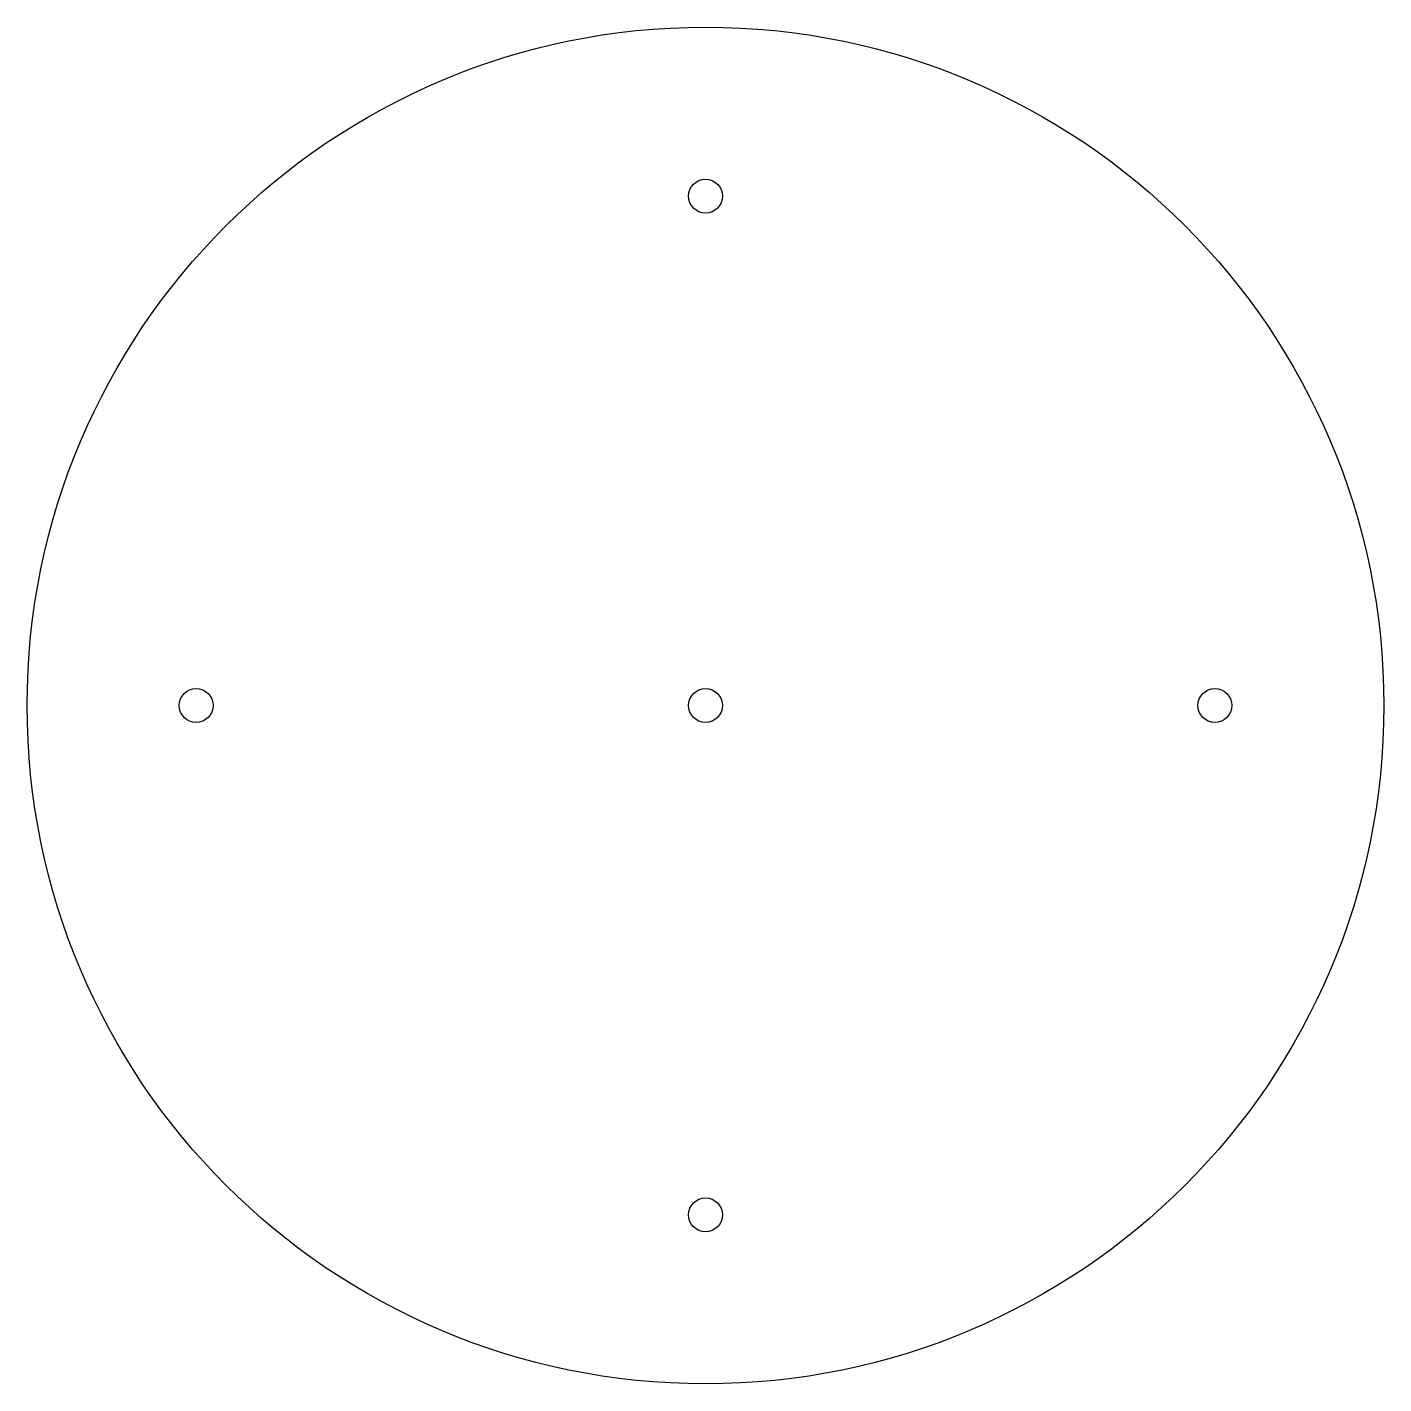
# Model space of a CAD drawing. Header units: millimetres. Extents: x -80 to 80, y -80 to 80.
import ezdxf

# ---------------------------------------------------------------- set-up
doc = ezdxf.new("R2010")
doc.units = ezdxf.units.MM
doc.layers.add('Body', color=7, linetype='CONTINUOUS')
doc.layers.add('Extrude', color=7, linetype='CONTINUOUS')

msp = doc.modelspace()

# ---------------------------------------------------------------- linework, layer by layer
at = {"layer": 'Body'}
for p, q in [((2, 60.07), (2, 60.07, 2)), ((2, 60.07), (2, 60.07, 2)), ((-58.07, 0), (-58.07, 0, 2)), ((-58.07, 0), (-58.07, 0, 2)), ((2, 0), (2, 0, 2)), ((2, 0), (2, 0, 2)), ((62.07, 0), (62.07, 0, 2)), ((62.07, 0), (62.07, 0, 2)), ((80, 0), (80, 0, 2)), ((80, 0), (80, 0, 2)), ((2, -60.07), (2, -60.07, 2)), ((2, -60.07), (2, -60.07, 2))]:
    msp.add_line(p, q, dxfattribs=at)
for centre, radius in [((0, 0), 80), ((0, 0, 2), 80), ((0, 0), 80), ((0, 0, 2), 80), ((0, 60.07), 2), ((0, 60.07, 2), 2), ((0, 60.07), 2), ((0, 60.07, 2), 2), ((-60.07, 0), 2), ((-60.07, 0, 2), 2), ((-60.07, 0), 2), ((-60.07, 0, 2), 2), ((0, 0), 2), ((0, 0, 2), 2), ((0, 0), 2), ((0, 0, 2), 2), ((60.07, 0), 2), ((60.07, 0, 2), 2), ((60.07, 0), 2), ((60.07, 0, 2), 2), ((0, -60.07), 2), ((0, -60.07, 2), 2), ((0, -60.07), 2), ((0, -60.07, 2), 2)]:
    msp.add_circle(centre, radius, dxfattribs=at)
at = {"layer": 'Extrude'}
for p, q in [((2, 60.07), (2, 60.07, 2)), ((2, 60.07), (2, 60.07, 2)), ((-58.07, 0), (-58.07, 0, 2)), ((-58.07, 0), (-58.07, 0, 2)), ((2, 0), (2, 0, 2)), ((2, 0), (2, 0, 2)), ((62.07, 0), (62.07, 0, 2)), ((62.07, 0), (62.07, 0, 2)), ((80, 0), (80, 0, 2)), ((80, 0), (80, 0, 2)), ((2, -60.07), (2, -60.07, 2)), ((2, -60.07), (2, -60.07, 2))]:
    msp.add_line(p, q, dxfattribs=at)
for centre, radius in [((0, 0), 80), ((0, 0, 2), 80), ((0, 0), 80), ((0, 0, 2), 80), ((0, 60.07), 2), ((0, 60.07, 2), 2), ((0, 60.07), 2), ((0, 60.07, 2), 2), ((-60.07, 0), 2), ((-60.07, 0, 2), 2), ((-60.07, 0), 2), ((-60.07, 0, 2), 2), ((0, 0), 2), ((0, 0, 2), 2), ((0, 0), 2), ((0, 0, 2), 2), ((60.07, 0), 2), ((60.07, 0, 2), 2), ((60.07, 0), 2), ((60.07, 0, 2), 2), ((0, -60.07), 2), ((0, -60.07, 2), 2), ((0, -60.07), 2), ((0, -60.07, 2), 2)]:
    msp.add_circle(centre, radius, dxfattribs=at)

doc.saveas('drawing.dxf')
